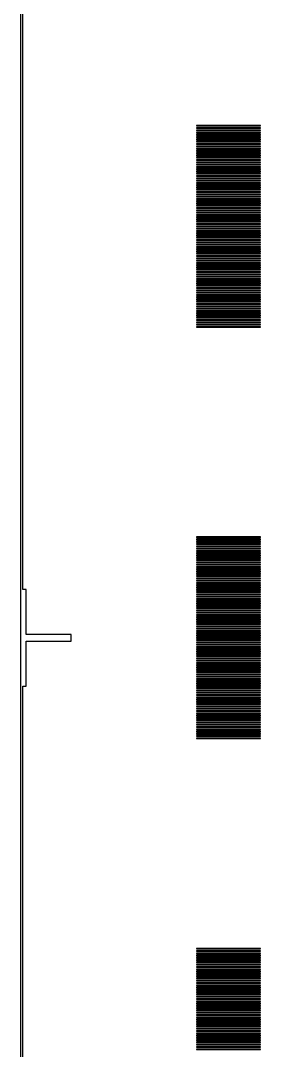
# Model space of a CAD drawing. Extents: x 0 to 54, y 0 to 90.
# Drawn here: x -0.05 to 5.2, y 22.48 to 45 of the extents above; entities that cross this region are included whole.
import ezdxf

# ---------------------------------------------------------------- set-up
doc = ezdxf.new("R2010")
doc.units = 0

msp = doc.modelspace()

# ---------------------------------------------------------------- linework, layer by layer
for p, q in [((-0.04999, 90.05), (-0.04999, -0.04999)), ((0, 32.5547), (0, 57.4453)), ((5.2, 42.705), (3.8, 42.705)), ((3.8, 42.705), (3.8, 42.695)), ((3.8, 42.695), (5.2, 42.695)), ((5.2, 42.655), (3.8, 42.655)), ((3.8, 42.655), (3.8, 42.645)), ((3.8, 42.645), (5.2, 42.645)), ((5.2, 42.605), (3.8, 42.605)), ((3.8, 42.605), (3.8, 42.595)), ((3.8, 42.595), (5.2, 42.595)), ((5.2, 42.695), (5.2, 42.705)), ((5.2, 42.645), (5.2, 42.655)), ((5.2, 42.595), (5.2, 42.605)), ((5.2, 42.555), (3.8, 42.555)), ((3.8, 42.555), (3.8, 42.545)), ((3.8, 42.545), (5.2, 42.545)), ((5.2, 42.505), (3.8, 42.505)), ((3.8, 42.505), (3.8, 42.495)), ((3.8, 42.495), (5.2, 42.495)), ((5.2, 42.455), (3.8, 42.455)), ((3.8, 42.455), (3.8, 42.445)), ((3.8, 42.445), (5.2, 42.445)), ((5.2, 42.405), (3.8, 42.405)), ((3.8, 42.405), (3.8, 42.395)), ((3.8, 42.395), (5.2, 42.395)), ((5.2, 42.355), (3.8, 42.355)), ((3.8, 42.355), (3.8, 42.345)), ((5.2, 42.545), (5.2, 42.555)), ((5.2, 42.495), (5.2, 42.505)), ((5.2, 42.445), (5.2, 42.455)), ((5.2, 42.395), (5.2, 42.405)), ((5.2, 42.345), (5.2, 42.355)), ((3.8, 42.345), (5.2, 42.345)), ((5.2, 42.305), (3.8, 42.305)), ((3.8, 42.305), (3.8, 42.295)), ((3.8, 42.295), (5.2, 42.295)), ((5.2, 42.255), (3.8, 42.255)), ((3.8, 42.255), (3.8, 42.245)), ((3.8, 42.245), (5.2, 42.245)), ((5.2, 42.205), (3.8, 42.205)), ((3.8, 42.205), (3.8, 42.195)), ((3.8, 42.195), (5.2, 42.195)), ((5.2, 42.155), (3.8, 42.155)), ((3.8, 42.155), (3.8, 42.145)), ((3.8, 42.145), (5.2, 42.145)), ((5.2, 42.295), (5.2, 42.305)), ((5.2, 42.245), (5.2, 42.255)), ((5.2, 42.195), (5.2, 42.205)), ((5.2, 42.145), (5.2, 42.155)), ((5.2, 42.105), (3.8, 42.105)), ((3.8, 42.105), (3.8, 42.095)), ((3.8, 42.095), (5.2, 42.095)), ((5.2, 42.055), (3.8, 42.055)), ((3.8, 42.055), (3.8, 42.045)), ((3.8, 42.045), (5.2, 42.045)), ((5.2, 42.005), (3.8, 42.005)), ((3.8, 42.005), (3.8, 41.995)), ((3.8, 41.995), (5.2, 41.995)), ((5.2, 41.955), (3.8, 41.955)), ((3.8, 41.955), (3.8, 41.945)), ((3.8, 41.945), (5.2, 41.945)), ((5.2, 41.905), (3.8, 41.905)), ((3.8, 41.905), (3.8, 41.895)), ((5.2, 42.095), (5.2, 42.105)), ((5.2, 42.045), (5.2, 42.055)), ((5.2, 41.995), (5.2, 42.005)), ((5.2, 41.945), (5.2, 41.955)), ((5.2, 41.895), (5.2, 41.905)), ((3.8, 41.895), (5.2, 41.895)), ((5.2, 41.855), (3.8, 41.855)), ((3.8, 41.855), (3.8, 41.845)), ((3.8, 41.845), (5.2, 41.845)), ((5.2, 41.805), (3.8, 41.805)), ((3.8, 41.805), (3.8, 41.795)), ((3.8, 41.795), (5.2, 41.795)), ((5.2, 41.755), (3.8, 41.755)), ((3.8, 41.755), (3.8, 41.745)), ((3.8, 41.745), (5.2, 41.745)), ((5.2, 41.705), (3.8, 41.705)), ((3.8, 41.705), (3.8, 41.695)), ((3.8, 41.695), (5.2, 41.695)), ((5.2, 41.845), (5.2, 41.855)), ((5.2, 41.795), (5.2, 41.805)), ((5.2, 41.745), (5.2, 41.755)), ((5.2, 41.695), (5.2, 41.705)), ((5.2, 41.655), (3.8, 41.655)), ((3.8, 41.655), (3.8, 41.645)), ((3.8, 41.645), (5.2, 41.645)), ((5.2, 41.605), (3.8, 41.605)), ((3.8, 41.605), (3.8, 41.595)), ((3.8, 41.595), (5.2, 41.595)), ((5.2, 41.555), (3.8, 41.555)), ((3.8, 41.555), (3.8, 41.545)), ((3.8, 41.545), (5.2, 41.545)), ((5.2, 41.505), (3.8, 41.505)), ((3.8, 41.505), (3.8, 41.495)), ((3.8, 41.495), (5.2, 41.495)), ((5.2, 41.455), (3.8, 41.455)), ((3.8, 41.455), (3.8, 41.445)), ((5.2, 41.645), (5.2, 41.655)), ((5.2, 41.595), (5.2, 41.605)), ((5.2, 41.545), (5.2, 41.555)), ((5.2, 41.495), (5.2, 41.505)), ((5.2, 41.445), (5.2, 41.455)), ((3.8, 41.445), (5.2, 41.445)), ((5.2, 41.405), (3.8, 41.405)), ((3.8, 41.405), (3.8, 41.395)), ((3.8, 41.395), (5.2, 41.395)), ((5.2, 41.355), (3.8, 41.355)), ((3.8, 41.355), (3.8, 41.345)), ((3.8, 41.345), (5.2, 41.345)), ((5.2, 41.305), (3.8, 41.305)), ((3.8, 41.305), (3.8, 41.295)), ((3.8, 41.295), (5.2, 41.295)), ((5.2, 41.255), (3.8, 41.255)), ((3.8, 41.255), (3.8, 41.245)), ((3.8, 41.245), (5.2, 41.245)), ((5.2, 41.395), (5.2, 41.405)), ((5.2, 41.345), (5.2, 41.355)), ((5.2, 41.295), (5.2, 41.305)), ((5.2, 41.245), (5.2, 41.255)), ((5.2, 41.205), (3.8, 41.205)), ((3.8, 41.205), (3.8, 41.195)), ((3.8, 41.195), (5.2, 41.195)), ((5.2, 41.155), (3.8, 41.155)), ((3.8, 41.155), (3.8, 41.145)), ((3.8, 41.145), (5.2, 41.145)), ((5.2, 41.105), (3.8, 41.105)), ((3.8, 41.105), (3.8, 41.095)), ((3.8, 41.095), (5.2, 41.095)), ((5.2, 41.055), (3.8, 41.055)), ((3.8, 41.055), (3.8, 41.045)), ((3.8, 41.045), (5.2, 41.045)), ((5.2, 41.005), (3.8, 41.005)), ((3.8, 41.005), (3.8, 40.995)), ((5.2, 41.195), (5.2, 41.205)), ((5.2, 41.145), (5.2, 41.155)), ((5.2, 41.095), (5.2, 41.105)), ((5.2, 41.045), (5.2, 41.055)), ((5.2, 40.995), (5.2, 41.005)), ((3.8, 40.995), (5.2, 40.995)), ((5.2, 40.955), (3.8, 40.955)), ((3.8, 40.955), (3.8, 40.945)), ((3.8, 40.945), (5.2, 40.945)), ((5.2, 40.905), (3.8, 40.905)), ((3.8, 40.905), (3.8, 40.895)), ((3.8, 40.895), (5.2, 40.895)), ((5.2, 40.855), (3.8, 40.855)), ((3.8, 40.855), (3.8, 40.845)), ((3.8, 40.845), (5.2, 40.845)), ((5.2, 40.805), (3.8, 40.805)), ((3.8, 40.805), (3.8, 40.795)), ((3.8, 40.795), (5.2, 40.795)), ((5.2, 40.945), (5.2, 40.955)), ((5.2, 40.895), (5.2, 40.905)), ((5.2, 40.845), (5.2, 40.855)), ((5.2, 40.795), (5.2, 40.805)), ((5.2, 40.755), (3.8, 40.755)), ((3.8, 40.755), (3.8, 40.745)), ((3.8, 40.745), (5.2, 40.745)), ((5.2, 40.705), (3.8, 40.705)), ((3.8, 40.705), (3.8, 40.695)), ((3.8, 40.695), (5.2, 40.695)), ((5.2, 40.655), (3.8, 40.655)), ((3.8, 40.655), (3.8, 40.645)), ((3.8, 40.645), (5.2, 40.645)), ((5.2, 40.605), (3.8, 40.605)), ((3.8, 40.605), (3.8, 40.595)), ((3.8, 40.595), (5.2, 40.595)), ((5.2, 40.555), (3.8, 40.555)), ((3.8, 40.555), (3.8, 40.545)), ((5.2, 40.745), (5.2, 40.755)), ((5.2, 40.695), (5.2, 40.705)), ((5.2, 40.645), (5.2, 40.655)), ((5.2, 40.595), (5.2, 40.605)), ((5.2, 40.545), (5.2, 40.555)), ((3.8, 40.545), (5.2, 40.545)), ((5.2, 40.505), (3.8, 40.505)), ((3.8, 40.505), (3.8, 40.495)), ((3.8, 40.495), (5.2, 40.495)), ((5.2, 40.455), (3.8, 40.455)), ((3.8, 40.455), (3.8, 40.445)), ((3.8, 40.445), (5.2, 40.445)), ((5.2, 40.405), (3.8, 40.405)), ((3.8, 40.405), (3.8, 40.395)), ((3.8, 40.395), (5.2, 40.395)), ((5.2, 40.355), (3.8, 40.355)), ((3.8, 40.355), (3.8, 40.345)), ((3.8, 40.345), (5.2, 40.345)), ((5.2, 40.495), (5.2, 40.505)), ((5.2, 40.445), (5.2, 40.455)), ((5.2, 40.395), (5.2, 40.405)), ((5.2, 40.345), (5.2, 40.355)), ((5.2, 40.305), (3.8, 40.305)), ((3.8, 40.305), (3.8, 40.295)), ((3.8, 40.295), (5.2, 40.295)), ((5.2, 40.255), (3.8, 40.255)), ((3.8, 40.255), (3.8, 40.245)), ((3.8, 40.245), (5.2, 40.245)), ((5.2, 40.205), (3.8, 40.205)), ((3.8, 40.205), (3.8, 40.195)), ((3.8, 40.195), (5.2, 40.195)), ((5.2, 40.155), (3.8, 40.155)), ((3.8, 40.155), (3.8, 40.145)), ((3.8, 40.145), (5.2, 40.145)), ((5.2, 40.105), (3.8, 40.105)), ((3.8, 40.105), (3.8, 40.095)), ((3.8, 40.095), (5.2, 40.095)), ((5.2, 40.295), (5.2, 40.305)), ((5.2, 40.245), (5.2, 40.255)), ((5.2, 40.195), (5.2, 40.205)), ((5.2, 40.145), (5.2, 40.155)), ((5.2, 40.095), (5.2, 40.105)), ((5.2, 40.055), (3.8, 40.055)), ((3.8, 40.055), (3.8, 40.045)), ((3.8, 40.045), (5.2, 40.045)), ((5.2, 40.005), (3.8, 40.005)), ((3.8, 40.005), (3.8, 39.995)), ((3.8, 39.995), (5.2, 39.995)), ((5.2, 39.955), (3.8, 39.955)), ((3.8, 39.955), (3.8, 39.945)), ((3.8, 39.945), (5.2, 39.945)), ((5.2, 39.905), (3.8, 39.905)), ((3.8, 39.905), (3.8, 39.895)), ((3.8, 39.895), (5.2, 39.895)), ((5.2, 40.045), (5.2, 40.055)), ((5.2, 39.995), (5.2, 40.005)), ((5.2, 39.945), (5.2, 39.955)), ((5.2, 39.895), (5.2, 39.905)), ((5.2, 39.855), (3.8, 39.855)), ((3.8, 39.855), (3.8, 39.845)), ((3.8, 39.845), (5.2, 39.845)), ((5.2, 39.805), (3.8, 39.805)), ((3.8, 39.805), (3.8, 39.795)), ((3.8, 39.795), (5.2, 39.795)), ((5.2, 39.755), (3.8, 39.755)), ((3.8, 39.755), (3.8, 39.745)), ((3.8, 39.745), (5.2, 39.745)), ((5.2, 39.705), (3.8, 39.705)), ((3.8, 39.705), (3.8, 39.695)), ((3.8, 39.695), (5.2, 39.695)), ((5.2, 39.655), (3.8, 39.655)), ((3.8, 39.655), (3.8, 39.645)), ((3.8, 39.645), (5.2, 39.645)), ((5.2, 39.845), (5.2, 39.855)), ((5.2, 39.795), (5.2, 39.805)), ((5.2, 39.745), (5.2, 39.755)), ((5.2, 39.695), (5.2, 39.705)), ((5.2, 39.645), (5.2, 39.655)), ((5.2, 39.605), (3.8, 39.605)), ((3.8, 39.605), (3.8, 39.595)), ((3.8, 39.595), (5.2, 39.595)), ((5.2, 39.555), (3.8, 39.555)), ((3.8, 39.555), (3.8, 39.545)), ((3.8, 39.545), (5.2, 39.545)), ((5.2, 39.505), (3.8, 39.505)), ((3.8, 39.505), (3.8, 39.495)), ((3.8, 39.495), (5.2, 39.495)), ((5.2, 39.455), (3.8, 39.455)), ((3.8, 39.455), (3.8, 39.445)), ((3.8, 39.445), (5.2, 39.445)), ((5.2, 39.595), (5.2, 39.605)), ((5.2, 39.545), (5.2, 39.555)), ((5.2, 39.495), (5.2, 39.505)), ((5.2, 39.445), (5.2, 39.455)), ((5.2, 39.405), (3.8, 39.405)), ((3.8, 39.405), (3.8, 39.395)), ((3.8, 39.395), (5.2, 39.395)), ((5.2, 39.355), (3.8, 39.355)), ((3.8, 39.355), (3.8, 39.345)), ((3.8, 39.345), (5.2, 39.345)), ((5.2, 39.305), (3.8, 39.305)), ((3.8, 39.305), (3.8, 39.295)), ((3.8, 39.295), (5.2, 39.295)), ((5.2, 39.255), (3.8, 39.255)), ((3.8, 39.255), (3.8, 39.245)), ((3.8, 39.245), (5.2, 39.245)), ((5.2, 39.205), (3.8, 39.205)), ((3.8, 39.205), (3.8, 39.195)), ((3.8, 39.195), (5.2, 39.195)), ((5.2, 39.395), (5.2, 39.405)), ((5.2, 39.345), (5.2, 39.355)), ((5.2, 39.295), (5.2, 39.305)), ((5.2, 39.245), (5.2, 39.255)), ((5.2, 39.195), (5.2, 39.205)), ((5.2, 39.155), (3.8, 39.155)), ((3.8, 39.155), (3.8, 39.145)), ((3.8, 39.145), (5.2, 39.145)), ((5.2, 39.105), (3.8, 39.105)), ((3.8, 39.105), (3.8, 39.095)), ((3.8, 39.095), (5.2, 39.095)), ((5.2, 39.055), (3.8, 39.055)), ((3.8, 39.055), (3.8, 39.045)), ((3.8, 39.045), (5.2, 39.045)), ((5.2, 39.005), (3.8, 39.005)), ((3.8, 39.005), (3.8, 38.995)), ((3.8, 38.995), (5.2, 38.995)), ((5.2, 39.145), (5.2, 39.155)), ((5.2, 39.095), (5.2, 39.105)), ((5.2, 39.045), (5.2, 39.055)), ((5.2, 38.995), (5.2, 39.005)), ((5.2, 38.955), (3.8, 38.955)), ((3.8, 38.955), (3.8, 38.945)), ((3.8, 38.945), (5.2, 38.945)), ((5.2, 38.905), (3.8, 38.905)), ((3.8, 38.905), (3.8, 38.895)), ((3.8, 38.895), (5.2, 38.895)), ((5.2, 38.855), (3.8, 38.855)), ((3.8, 38.855), (3.8, 38.845)), ((3.8, 38.845), (5.2, 38.845)), ((5.2, 38.805), (3.8, 38.805)), ((3.8, 38.805), (3.8, 38.795)), ((3.8, 38.795), (5.2, 38.795)), ((5.2, 38.755), (3.8, 38.755)), ((3.8, 38.755), (3.8, 38.745)), ((3.8, 38.745), (5.2, 38.745)), ((5.2, 38.945), (5.2, 38.955)), ((5.2, 38.895), (5.2, 38.905)), ((5.2, 38.845), (5.2, 38.855)), ((5.2, 38.795), (5.2, 38.805)), ((5.2, 38.745), (5.2, 38.755)), ((5.2, 38.705), (3.8, 38.705)), ((3.8, 38.705), (3.8, 38.695)), ((3.8, 38.695), (5.2, 38.695)), ((5.2, 38.655), (3.8, 38.655)), ((3.8, 38.655), (3.8, 38.645)), ((3.8, 38.645), (5.2, 38.645)), ((5.2, 38.605), (3.8, 38.605)), ((3.8, 38.605), (3.8, 38.595)), ((3.8, 38.595), (5.2, 38.595)), ((5.2, 38.555), (3.8, 38.555)), ((3.8, 38.555), (3.8, 38.545)), ((3.8, 38.545), (5.2, 38.545)), ((5.2, 38.695), (5.2, 38.705)), ((5.2, 38.645), (5.2, 38.655)), ((5.2, 38.595), (5.2, 38.605)), ((5.2, 38.545), (5.2, 38.555)), ((5.2, 38.505), (3.8, 38.505)), ((3.8, 38.505), (3.8, 38.495)), ((3.8, 38.495), (5.2, 38.495)), ((5.2, 38.455), (3.8, 38.455)), ((3.8, 38.455), (3.8, 38.445)), ((3.8, 38.445), (5.2, 38.445)), ((5.2, 38.405), (3.8, 38.405)), ((3.8, 38.405), (3.8, 38.395)), ((3.8, 38.395), (5.2, 38.395)), ((5.2, 38.355), (3.8, 38.355)), ((3.8, 38.355), (3.8, 38.345)), ((3.8, 38.345), (5.2, 38.345)), ((5.2, 38.305), (3.8, 38.305)), ((3.8, 38.305), (3.8, 38.295)), ((3.8, 38.295), (5.2, 38.295)), ((5.2, 38.495), (5.2, 38.505)), ((5.2, 38.445), (5.2, 38.455)), ((5.2, 38.395), (5.2, 38.405)), ((5.2, 38.345), (5.2, 38.355)), ((5.2, 38.295), (5.2, 38.305)), ((5.2, 33.705), (3.8, 33.705)), ((3.8, 33.705), (3.8, 33.695)), ((3.8, 33.695), (5.2, 33.695)), ((5.2, 33.655), (3.8, 33.655)), ((3.8, 33.655), (3.8, 33.645)), ((3.8, 33.645), (5.2, 33.645)), ((5.2, 33.605), (3.8, 33.605)), ((3.8, 33.605), (3.8, 33.595)), ((3.8, 33.595), (5.2, 33.595)), ((5.2, 33.695), (5.2, 33.705)), ((5.2, 33.645), (5.2, 33.655)), ((5.2, 33.595), (5.2, 33.605)), ((5.2, 33.555), (3.8, 33.555)), ((3.8, 33.555), (3.8, 33.545)), ((3.8, 33.545), (5.2, 33.545)), ((5.2, 33.505), (3.8, 33.505)), ((3.8, 33.505), (3.8, 33.495)), ((3.8, 33.495), (5.2, 33.495)), ((5.2, 33.455), (3.8, 33.455)), ((3.8, 33.455), (3.8, 33.445)), ((3.8, 33.445), (5.2, 33.445)), ((5.2, 33.405), (3.8, 33.405)), ((3.8, 33.405), (3.8, 33.395)), ((3.8, 33.395), (5.2, 33.395)), ((5.2, 33.355), (3.8, 33.355)), ((3.8, 33.355), (3.8, 33.345)), ((3.8, 33.345), (5.2, 33.345)), ((5.2, 33.545), (5.2, 33.555)), ((5.2, 33.495), (5.2, 33.505)), ((5.2, 33.445), (5.2, 33.455)), ((5.2, 33.395), (5.2, 33.405)), ((5.2, 33.345), (5.2, 33.355)), ((5.2, 33.305), (3.8, 33.305)), ((3.8, 33.305), (3.8, 33.295)), ((3.8, 33.295), (5.2, 33.295)), ((5.2, 33.255), (3.8, 33.255)), ((3.8, 33.255), (3.8, 33.245)), ((3.8, 33.245), (5.2, 33.245)), ((5.2, 33.205), (3.8, 33.205)), ((3.8, 33.205), (3.8, 33.195)), ((3.8, 33.195), (5.2, 33.195)), ((5.2, 33.155), (3.8, 33.155)), ((3.8, 33.155), (3.8, 33.145)), ((3.8, 33.145), (5.2, 33.145)), ((5.2, 33.295), (5.2, 33.305)), ((5.2, 33.245), (5.2, 33.255)), ((5.2, 33.195), (5.2, 33.205)), ((5.2, 33.145), (5.2, 33.155)), ((5.2, 33.105), (3.8, 33.105)), ((3.8, 33.105), (3.8, 33.095)), ((3.8, 33.095), (5.2, 33.095)), ((5.2, 33.055), (3.8, 33.055)), ((3.8, 33.055), (3.8, 33.045)), ((3.8, 33.045), (5.2, 33.045)), ((5.2, 33.005), (3.8, 33.005)), ((3.8, 33.005), (3.8, 32.995)), ((3.8, 32.995), (5.2, 32.995)), ((5.2, 32.955), (3.8, 32.955)), ((3.8, 32.955), (3.8, 32.945)), ((3.8, 32.945), (5.2, 32.945)), ((5.2, 32.905), (3.8, 32.905)), ((3.8, 32.905), (3.8, 32.895)), ((3.8, 32.895), (5.2, 32.895)), ((5.2, 33.095), (5.2, 33.105)), ((5.2, 33.045), (5.2, 33.055)), ((5.2, 32.995), (5.2, 33.005)), ((5.2, 32.945), (5.2, 32.955)), ((5.2, 32.895), (5.2, 32.905)), ((5.2, 32.855), (3.8, 32.855)), ((3.8, 32.855), (3.8, 32.845)), ((3.8, 32.845), (5.2, 32.845)), ((5.2, 32.805), (3.8, 32.805)), ((3.8, 32.805), (3.8, 32.795)), ((3.8, 32.795), (5.2, 32.795)), ((5.2, 32.755), (3.8, 32.755)), ((3.8, 32.755), (3.8, 32.745)), ((3.8, 32.745), (5.2, 32.745)), ((5.2, 32.705), (3.8, 32.705)), ((3.8, 32.705), (3.8, 32.695)), ((3.8, 32.695), (5.2, 32.695)), ((5.2, 32.845), (5.2, 32.855)), ((5.2, 32.795), (5.2, 32.805)), ((5.2, 32.745), (5.2, 32.755)), ((5.2, 32.695), (5.2, 32.705)), ((0.07031, 32.5547), (0, 32.5547)), ((0.07031, 31.5703), (0.07031, 32.5547)), ((5.2, 32.655), (3.8, 32.655)), ((3.8, 32.655), (3.8, 32.645)), ((3.8, 32.645), (5.2, 32.645)), ((5.2, 32.605), (3.8, 32.605)), ((3.8, 32.605), (3.8, 32.595)), ((3.8, 32.595), (5.2, 32.595)), ((5.2, 32.555), (3.8, 32.555)), ((3.8, 32.555), (3.8, 32.545)), ((3.8, 32.545), (5.2, 32.545)), ((5.2, 32.505), (3.8, 32.505)), ((3.8, 32.505), (3.8, 32.495)), ((3.8, 32.495), (5.2, 32.495)), ((5.2, 32.455), (3.8, 32.455)), ((3.8, 32.455), (3.8, 32.445)), ((3.8, 32.445), (5.2, 32.445)), ((5.2, 32.645), (5.2, 32.655)), ((5.2, 32.595), (5.2, 32.605)), ((5.2, 32.545), (5.2, 32.555)), ((5.2, 32.495), (5.2, 32.505)), ((5.2, 32.445), (5.2, 32.455)), ((5.2, 32.405), (3.8, 32.405)), ((3.8, 32.405), (3.8, 32.395)), ((3.8, 32.395), (5.2, 32.395)), ((5.2, 32.355), (3.8, 32.355)), ((3.8, 32.355), (3.8, 32.345)), ((3.8, 32.345), (5.2, 32.345)), ((5.2, 32.305), (3.8, 32.305)), ((3.8, 32.305), (3.8, 32.295)), ((3.8, 32.295), (5.2, 32.295)), ((5.2, 32.255), (3.8, 32.255)), ((3.8, 32.255), (3.8, 32.245)), ((3.8, 32.245), (5.2, 32.245)), ((5.2, 32.395), (5.2, 32.405)), ((5.2, 32.345), (5.2, 32.355)), ((5.2, 32.295), (5.2, 32.305)), ((5.2, 32.245), (5.2, 32.255)), ((5.2, 32.205), (3.8, 32.205)), ((3.8, 32.205), (3.8, 32.195)), ((3.8, 32.195), (5.2, 32.195)), ((5.2, 32.155), (3.8, 32.155)), ((3.8, 32.155), (3.8, 32.145)), ((3.8, 32.145), (5.2, 32.145)), ((5.2, 32.105), (3.8, 32.105)), ((3.8, 32.105), (3.8, 32.095)), ((3.8, 32.095), (5.2, 32.095)), ((5.2, 32.055), (3.8, 32.055)), ((3.8, 32.055), (3.8, 32.045)), ((3.8, 32.045), (5.2, 32.045)), ((5.2, 32.005), (3.8, 32.005)), ((3.8, 32.005), (3.8, 31.995)), ((3.8, 31.995), (5.2, 31.995)), ((5.2, 32.195), (5.2, 32.205)), ((5.2, 32.145), (5.2, 32.155)), ((5.2, 32.095), (5.2, 32.105)), ((5.2, 32.045), (5.2, 32.055)), ((5.2, 31.995), (5.2, 32.005)), ((5.2, 31.955), (3.8, 31.955)), ((3.8, 31.955), (3.8, 31.945)), ((3.8, 31.945), (5.2, 31.945)), ((5.2, 31.905), (3.8, 31.905)), ((3.8, 31.905), (3.8, 31.895)), ((3.8, 31.895), (5.2, 31.895)), ((5.2, 31.855), (3.8, 31.855)), ((3.8, 31.855), (3.8, 31.845)), ((3.8, 31.845), (5.2, 31.845)), ((5.2, 31.805), (3.8, 31.805)), ((3.8, 31.805), (3.8, 31.795)), ((3.8, 31.795), (5.2, 31.795)), ((5.2, 31.945), (5.2, 31.955)), ((5.2, 31.895), (5.2, 31.905)), ((5.2, 31.845), (5.2, 31.855)), ((5.2, 31.795), (5.2, 31.805)), ((1.05469, 31.5703), (0.07031, 31.5703)), ((1.05469, 31.4297), (1.05469, 31.5703)), ((5.2, 31.755), (3.8, 31.755)), ((3.8, 31.755), (3.8, 31.745)), ((3.8, 31.745), (5.2, 31.745)), ((5.2, 31.705), (3.8, 31.705)), ((3.8, 31.705), (3.8, 31.695)), ((3.8, 31.695), (5.2, 31.695)), ((5.2, 31.655), (3.8, 31.655)), ((3.8, 31.655), (3.8, 31.645)), ((3.8, 31.645), (5.2, 31.645)), ((5.2, 31.605), (3.8, 31.605)), ((3.8, 31.605), (3.8, 31.595)), ((3.8, 31.595), (5.2, 31.595)), ((5.2, 31.555), (3.8, 31.555)), ((3.8, 31.555), (3.8, 31.545)), ((3.8, 31.545), (5.2, 31.545)), ((5.2, 31.745), (5.2, 31.755)), ((5.2, 31.695), (5.2, 31.705)), ((5.2, 31.645), (5.2, 31.655)), ((5.2, 31.595), (5.2, 31.605)), ((5.2, 31.545), (5.2, 31.555)), ((0.07031, 30.4453), (0.07031, 31.4297)), ((0.07031, 31.4297), (1.05469, 31.4297)), ((5.2, 31.505), (3.8, 31.505)), ((3.8, 31.505), (3.8, 31.495)), ((3.8, 31.495), (5.2, 31.495)), ((5.2, 31.455), (3.8, 31.455)), ((3.8, 31.455), (3.8, 31.445)), ((3.8, 31.445), (5.2, 31.445)), ((5.2, 31.405), (3.8, 31.405)), ((3.8, 31.405), (3.8, 31.395)), ((3.8, 31.395), (5.2, 31.395)), ((5.2, 31.355), (3.8, 31.355)), ((3.8, 31.355), (3.8, 31.345)), ((3.8, 31.345), (5.2, 31.345)), ((5.2, 31.495), (5.2, 31.505)), ((5.2, 31.445), (5.2, 31.455)), ((5.2, 31.395), (5.2, 31.405)), ((5.2, 31.345), (5.2, 31.355)), ((5.2, 31.305), (3.8, 31.305)), ((3.8, 31.305), (3.8, 31.295)), ((3.8, 31.295), (5.2, 31.295)), ((5.2, 31.255), (3.8, 31.255)), ((3.8, 31.255), (3.8, 31.245)), ((3.8, 31.245), (5.2, 31.245)), ((5.2, 31.205), (3.8, 31.205)), ((3.8, 31.205), (3.8, 31.195)), ((3.8, 31.195), (5.2, 31.195)), ((5.2, 31.155), (3.8, 31.155)), ((3.8, 31.155), (3.8, 31.145)), ((3.8, 31.145), (5.2, 31.145)), ((5.2, 31.105), (3.8, 31.105)), ((3.8, 31.105), (3.8, 31.095)), ((3.8, 31.095), (5.2, 31.095)), ((5.2, 31.295), (5.2, 31.305)), ((5.2, 31.245), (5.2, 31.255)), ((5.2, 31.195), (5.2, 31.205)), ((5.2, 31.145), (5.2, 31.155)), ((5.2, 31.095), (5.2, 31.105)), ((5.2, 31.055), (3.8, 31.055)), ((3.8, 31.055), (3.8, 31.045)), ((3.8, 31.045), (5.2, 31.045)), ((5.2, 31.005), (3.8, 31.005)), ((3.8, 31.005), (3.8, 30.995)), ((3.8, 30.995), (5.2, 30.995)), ((5.2, 30.955), (3.8, 30.955)), ((3.8, 30.955), (3.8, 30.945)), ((3.8, 30.945), (5.2, 30.945)), ((5.2, 30.905), (3.8, 30.905)), ((3.8, 30.905), (3.8, 30.895)), ((3.8, 30.895), (5.2, 30.895)), ((5.2, 31.045), (5.2, 31.055)), ((5.2, 30.995), (5.2, 31.005)), ((5.2, 30.945), (5.2, 30.955)), ((5.2, 30.895), (5.2, 30.905)), ((5.2, 30.855), (3.8, 30.855)), ((3.8, 30.855), (3.8, 30.845)), ((3.8, 30.845), (5.2, 30.845)), ((5.2, 30.805), (3.8, 30.805)), ((3.8, 30.805), (3.8, 30.795)), ((3.8, 30.795), (5.2, 30.795)), ((5.2, 30.755), (3.8, 30.755)), ((3.8, 30.755), (3.8, 30.745)), ((3.8, 30.745), (5.2, 30.745)), ((5.2, 30.705), (3.8, 30.705)), ((3.8, 30.705), (3.8, 30.695)), ((3.8, 30.695), (5.2, 30.695)), ((5.2, 30.655), (3.8, 30.655)), ((3.8, 30.655), (3.8, 30.645)), ((3.8, 30.645), (5.2, 30.645)), ((5.2, 30.845), (5.2, 30.855)), ((5.2, 30.795), (5.2, 30.805)), ((5.2, 30.745), (5.2, 30.755)), ((5.2, 30.695), (5.2, 30.705)), ((5.2, 30.645), (5.2, 30.655)), ((0, 0), (0, 30.4453)), ((0, 30.4453), (0.07031, 30.4453)), ((5.2, 30.605), (3.8, 30.605)), ((3.8, 30.605), (3.8, 30.595)), ((3.8, 30.595), (5.2, 30.595)), ((5.2, 30.555), (3.8, 30.555)), ((3.8, 30.555), (3.8, 30.545)), ((3.8, 30.545), (5.2, 30.545)), ((5.2, 30.505), (3.8, 30.505)), ((3.8, 30.505), (3.8, 30.495)), ((3.8, 30.495), (5.2, 30.495)), ((5.2, 30.455), (3.8, 30.455)), ((3.8, 30.455), (3.8, 30.445)), ((3.8, 30.445), (5.2, 30.445)), ((5.2, 30.595), (5.2, 30.605)), ((5.2, 30.545), (5.2, 30.555)), ((5.2, 30.495), (5.2, 30.505)), ((5.2, 30.445), (5.2, 30.455)), ((5.2, 30.405), (3.8, 30.405)), ((3.8, 30.405), (3.8, 30.395)), ((3.8, 30.395), (5.2, 30.395)), ((5.2, 30.355), (3.8, 30.355)), ((3.8, 30.355), (3.8, 30.345)), ((3.8, 30.345), (5.2, 30.345)), ((5.2, 30.305), (3.8, 30.305)), ((3.8, 30.305), (3.8, 30.295)), ((3.8, 30.295), (5.2, 30.295)), ((5.2, 30.255), (3.8, 30.255)), ((3.8, 30.255), (3.8, 30.245)), ((3.8, 30.245), (5.2, 30.245)), ((5.2, 30.205), (3.8, 30.205)), ((3.8, 30.205), (3.8, 30.195)), ((3.8, 30.195), (5.2, 30.195)), ((5.2, 30.395), (5.2, 30.405)), ((5.2, 30.345), (5.2, 30.355)), ((5.2, 30.295), (5.2, 30.305)), ((5.2, 30.245), (5.2, 30.255)), ((5.2, 30.195), (5.2, 30.205)), ((5.2, 30.155), (3.8, 30.155)), ((3.8, 30.155), (3.8, 30.145)), ((3.8, 30.145), (5.2, 30.145)), ((5.2, 30.105), (3.8, 30.105)), ((3.8, 30.105), (3.8, 30.095)), ((3.8, 30.095), (5.2, 30.095)), ((5.2, 30.055), (3.8, 30.055)), ((3.8, 30.055), (3.8, 30.045)), ((3.8, 30.045), (5.2, 30.045)), ((5.2, 30.005), (3.8, 30.005)), ((3.8, 30.005), (3.8, 29.995)), ((3.8, 29.995), (5.2, 29.995)), ((5.2, 30.145), (5.2, 30.155)), ((5.2, 30.095), (5.2, 30.105)), ((5.2, 30.045), (5.2, 30.055)), ((5.2, 29.995), (5.2, 30.005)), ((5.2, 29.955), (3.8, 29.955)), ((3.8, 29.955), (3.8, 29.945)), ((3.8, 29.945), (5.2, 29.945)), ((5.2, 29.905), (3.8, 29.905)), ((3.8, 29.905), (3.8, 29.895)), ((3.8, 29.895), (5.2, 29.895)), ((5.2, 29.855), (3.8, 29.855)), ((3.8, 29.855), (3.8, 29.845)), ((3.8, 29.845), (5.2, 29.845)), ((5.2, 29.805), (3.8, 29.805)), ((3.8, 29.805), (3.8, 29.795)), ((3.8, 29.795), (5.2, 29.795)), ((5.2, 29.755), (3.8, 29.755)), ((3.8, 29.755), (3.8, 29.745)), ((3.8, 29.745), (5.2, 29.745)), ((5.2, 29.945), (5.2, 29.955)), ((5.2, 29.895), (5.2, 29.905)), ((5.2, 29.845), (5.2, 29.855)), ((5.2, 29.795), (5.2, 29.805)), ((5.2, 29.745), (5.2, 29.755)), ((5.2, 29.705), (3.8, 29.705)), ((3.8, 29.705), (3.8, 29.695)), ((3.8, 29.695), (5.2, 29.695)), ((5.2, 29.655), (3.8, 29.655)), ((3.8, 29.655), (3.8, 29.645)), ((3.8, 29.645), (5.2, 29.645)), ((5.2, 29.605), (3.8, 29.605)), ((3.8, 29.605), (3.8, 29.595)), ((3.8, 29.595), (5.2, 29.595)), ((5.2, 29.555), (3.8, 29.555)), ((3.8, 29.555), (3.8, 29.545)), ((3.8, 29.545), (5.2, 29.545)), ((5.2, 29.695), (5.2, 29.705)), ((5.2, 29.645), (5.2, 29.655)), ((5.2, 29.595), (5.2, 29.605)), ((5.2, 29.545), (5.2, 29.555)), ((5.2, 29.505), (3.8, 29.505)), ((3.8, 29.505), (3.8, 29.495)), ((3.8, 29.495), (5.2, 29.495)), ((5.2, 29.455), (3.8, 29.455)), ((3.8, 29.455), (3.8, 29.445)), ((3.8, 29.445), (5.2, 29.445)), ((5.2, 29.405), (3.8, 29.405)), ((3.8, 29.405), (3.8, 29.395)), ((3.8, 29.395), (5.2, 29.395)), ((5.2, 29.355), (3.8, 29.355)), ((3.8, 29.355), (3.8, 29.345)), ((3.8, 29.345), (5.2, 29.345)), ((5.2, 29.305), (3.8, 29.305)), ((3.8, 29.305), (3.8, 29.295)), ((3.8, 29.295), (5.2, 29.295)), ((5.2, 29.495), (5.2, 29.505)), ((5.2, 29.445), (5.2, 29.455)), ((5.2, 29.395), (5.2, 29.405)), ((5.2, 29.345), (5.2, 29.355)), ((5.2, 29.295), (5.2, 29.305)), ((5.2, 24.705), (3.8, 24.705)), ((3.8, 24.705), (3.8, 24.695)), ((3.8, 24.695), (5.2, 24.695)), ((5.2, 24.655), (3.8, 24.655)), ((3.8, 24.655), (3.8, 24.645)), ((3.8, 24.645), (5.2, 24.645)), ((5.2, 24.605), (3.8, 24.605)), ((3.8, 24.605), (3.8, 24.595)), ((3.8, 24.595), (5.2, 24.595)), ((5.2, 24.555), (3.8, 24.555)), ((3.8, 24.555), (3.8, 24.545)), ((5.2, 24.695), (5.2, 24.705)), ((5.2, 24.645), (5.2, 24.655)), ((5.2, 24.595), (5.2, 24.605)), ((5.2, 24.545), (5.2, 24.555)), ((3.8, 24.545), (5.2, 24.545)), ((5.2, 24.505), (3.8, 24.505)), ((3.8, 24.505), (3.8, 24.495)), ((3.8, 24.495), (5.2, 24.495)), ((5.2, 24.455), (3.8, 24.455)), ((3.8, 24.455), (3.8, 24.445)), ((3.8, 24.445), (5.2, 24.445)), ((5.2, 24.405), (3.8, 24.405)), ((3.8, 24.405), (3.8, 24.395)), ((3.8, 24.395), (5.2, 24.395)), ((5.2, 24.355), (3.8, 24.355)), ((3.8, 24.355), (3.8, 24.345)), ((3.8, 24.345), (5.2, 24.345)), ((5.2, 24.495), (5.2, 24.505)), ((5.2, 24.445), (5.2, 24.455)), ((5.2, 24.395), (5.2, 24.405)), ((5.2, 24.345), (5.2, 24.355)), ((5.2, 24.305), (3.8, 24.305)), ((3.8, 24.305), (3.8, 24.295)), ((3.8, 24.295), (5.2, 24.295)), ((5.2, 24.255), (3.8, 24.255)), ((3.8, 24.255), (3.8, 24.245)), ((3.8, 24.245), (5.2, 24.245)), ((5.2, 24.205), (3.8, 24.205)), ((3.8, 24.205), (3.8, 24.195)), ((3.8, 24.195), (5.2, 24.195)), ((5.2, 24.155), (3.8, 24.155)), ((3.8, 24.155), (3.8, 24.145)), ((3.8, 24.145), (5.2, 24.145)), ((5.2, 24.105), (3.8, 24.105)), ((3.8, 24.105), (3.8, 24.095)), ((5.2, 24.295), (5.2, 24.305)), ((5.2, 24.245), (5.2, 24.255)), ((5.2, 24.195), (5.2, 24.205)), ((5.2, 24.145), (5.2, 24.155)), ((5.2, 24.095), (5.2, 24.105)), ((3.8, 24.095), (5.2, 24.095)), ((5.2, 24.055), (3.8, 24.055)), ((3.8, 24.055), (3.8, 24.045)), ((3.8, 24.045), (5.2, 24.045)), ((5.2, 24.005), (3.8, 24.005)), ((3.8, 24.005), (3.8, 23.995)), ((3.8, 23.995), (5.2, 23.995)), ((5.2, 23.955), (3.8, 23.955)), ((3.8, 23.955), (3.8, 23.945)), ((3.8, 23.945), (5.2, 23.945)), ((5.2, 23.905), (3.8, 23.905)), ((3.8, 23.905), (3.8, 23.895)), ((3.8, 23.895), (5.2, 23.895)), ((5.2, 24.045), (5.2, 24.055)), ((5.2, 23.995), (5.2, 24.005)), ((5.2, 23.945), (5.2, 23.955)), ((5.2, 23.895), (5.2, 23.905)), ((5.2, 23.855), (3.8, 23.855)), ((3.8, 23.855), (3.8, 23.845)), ((3.8, 23.845), (5.2, 23.845)), ((5.2, 23.805), (3.8, 23.805)), ((3.8, 23.805), (3.8, 23.795)), ((3.8, 23.795), (5.2, 23.795)), ((5.2, 23.755), (3.8, 23.755)), ((3.8, 23.755), (3.8, 23.745)), ((3.8, 23.745), (5.2, 23.745)), ((5.2, 23.705), (3.8, 23.705)), ((3.8, 23.705), (3.8, 23.695)), ((3.8, 23.695), (5.2, 23.695)), ((5.2, 23.655), (3.8, 23.655)), ((3.8, 23.655), (3.8, 23.645)), ((5.2, 23.845), (5.2, 23.855)), ((5.2, 23.795), (5.2, 23.805)), ((5.2, 23.745), (5.2, 23.755)), ((5.2, 23.695), (5.2, 23.705)), ((5.2, 23.645), (5.2, 23.655)), ((3.8, 23.645), (5.2, 23.645)), ((5.2, 23.605), (3.8, 23.605)), ((3.8, 23.605), (3.8, 23.595)), ((3.8, 23.595), (5.2, 23.595)), ((5.2, 23.555), (3.8, 23.555)), ((3.8, 23.555), (3.8, 23.545)), ((3.8, 23.545), (5.2, 23.545)), ((5.2, 23.505), (3.8, 23.505)), ((3.8, 23.505), (3.8, 23.495)), ((3.8, 23.495), (5.2, 23.495)), ((5.2, 23.455), (3.8, 23.455)), ((3.8, 23.455), (3.8, 23.445)), ((3.8, 23.445), (5.2, 23.445)), ((5.2, 23.595), (5.2, 23.605)), ((5.2, 23.545), (5.2, 23.555)), ((5.2, 23.495), (5.2, 23.505)), ((5.2, 23.445), (5.2, 23.455)), ((5.2, 23.405), (3.8, 23.405)), ((3.8, 23.405), (3.8, 23.395)), ((3.8, 23.395), (5.2, 23.395)), ((5.2, 23.355), (3.8, 23.355)), ((3.8, 23.355), (3.8, 23.345)), ((3.8, 23.345), (5.2, 23.345)), ((5.2, 23.305), (3.8, 23.305)), ((3.8, 23.305), (3.8, 23.295)), ((3.8, 23.295), (5.2, 23.295)), ((5.2, 23.255), (3.8, 23.255)), ((3.8, 23.255), (3.8, 23.245)), ((3.8, 23.245), (5.2, 23.245)), ((5.2, 23.205), (3.8, 23.205)), ((3.8, 23.205), (3.8, 23.195)), ((5.2, 23.395), (5.2, 23.405)), ((5.2, 23.345), (5.2, 23.355)), ((5.2, 23.295), (5.2, 23.305)), ((5.2, 23.245), (5.2, 23.255)), ((5.2, 23.195), (5.2, 23.205)), ((3.8, 23.195), (5.2, 23.195)), ((5.2, 23.155), (3.8, 23.155)), ((3.8, 23.155), (3.8, 23.145)), ((3.8, 23.145), (5.2, 23.145)), ((5.2, 23.105), (3.8, 23.105)), ((3.8, 23.105), (3.8, 23.095)), ((3.8, 23.095), (5.2, 23.095)), ((5.2, 23.055), (3.8, 23.055)), ((3.8, 23.055), (3.8, 23.045)), ((3.8, 23.045), (5.2, 23.045)), ((5.2, 23.005), (3.8, 23.005)), ((3.8, 23.005), (3.8, 22.995)), ((3.8, 22.995), (5.2, 22.995)), ((5.2, 23.145), (5.2, 23.155)), ((5.2, 23.095), (5.2, 23.105)), ((5.2, 23.045), (5.2, 23.055)), ((5.2, 22.995), (5.2, 23.005)), ((5.2, 22.955), (3.8, 22.955)), ((3.8, 22.955), (3.8, 22.945)), ((3.8, 22.945), (5.2, 22.945)), ((5.2, 22.905), (3.8, 22.905)), ((3.8, 22.905), (3.8, 22.895)), ((3.8, 22.895), (5.2, 22.895)), ((5.2, 22.855), (3.8, 22.855)), ((3.8, 22.855), (3.8, 22.845)), ((3.8, 22.845), (5.2, 22.845)), ((5.2, 22.805), (3.8, 22.805)), ((3.8, 22.805), (3.8, 22.795)), ((3.8, 22.795), (5.2, 22.795)), ((5.2, 22.755), (3.8, 22.755)), ((3.8, 22.755), (3.8, 22.745)), ((5.2, 22.945), (5.2, 22.955)), ((5.2, 22.895), (5.2, 22.905)), ((5.2, 22.845), (5.2, 22.855)), ((5.2, 22.795), (5.2, 22.805)), ((5.2, 22.745), (5.2, 22.755)), ((3.8, 22.745), (5.2, 22.745)), ((5.2, 22.705), (3.8, 22.705)), ((3.8, 22.705), (3.8, 22.695)), ((3.8, 22.695), (5.2, 22.695)), ((5.2, 22.655), (3.8, 22.655)), ((3.8, 22.655), (3.8, 22.645)), ((3.8, 22.645), (5.2, 22.645)), ((5.2, 22.605), (3.8, 22.605)), ((3.8, 22.605), (3.8, 22.595)), ((3.8, 22.595), (5.2, 22.595)), ((5.2, 22.555), (3.8, 22.555)), ((3.8, 22.555), (3.8, 22.545)), ((3.8, 22.545), (5.2, 22.545)), ((5.2, 22.695), (5.2, 22.705)), ((5.2, 22.645), (5.2, 22.655)), ((5.2, 22.595), (5.2, 22.605)), ((5.2, 22.545), (5.2, 22.555)), ((5.2, 22.505), (3.8, 22.505)), ((3.8, 22.505), (3.8, 22.495)), ((3.8, 22.495), (5.2, 22.495)), ((5.2, 22.495), (5.2, 22.505))]:
    msp.add_line(p, q)

doc.saveas('drawing.dxf')
